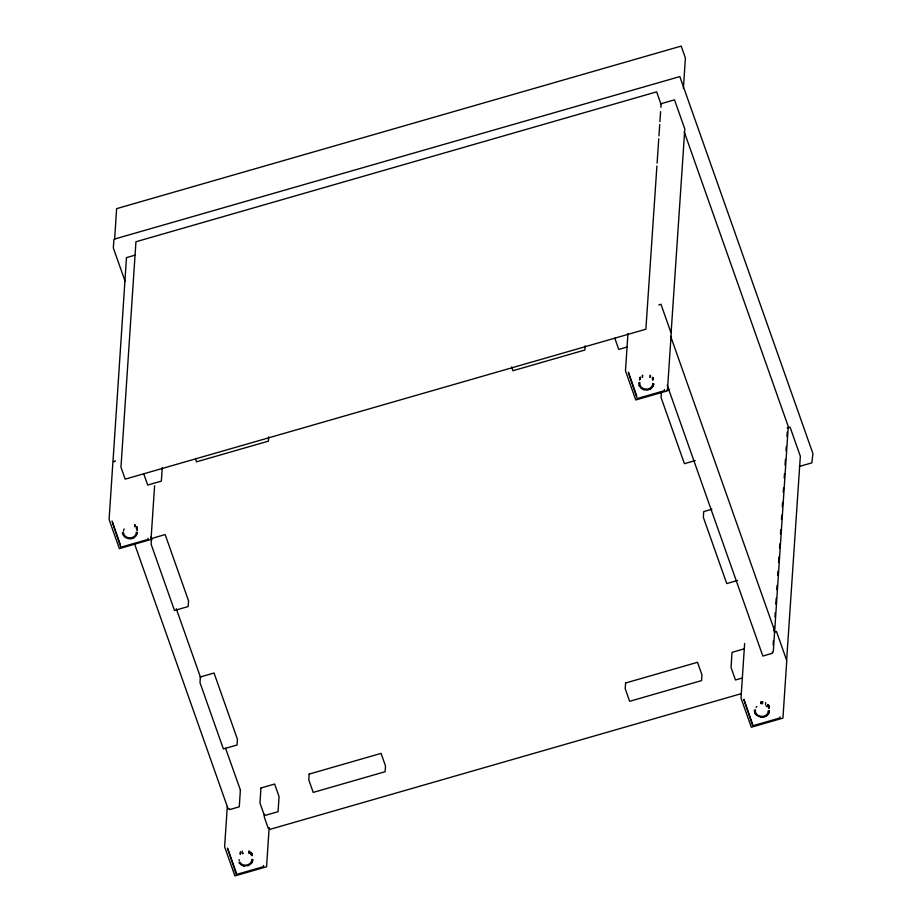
<?xml version="1.0" encoding="UTF-8"?>
<svg xmlns="http://www.w3.org/2000/svg" width="922" height="922" viewBox="0 0 922 922"><rect width="100%" height="100%" fill="white"/><g stroke="black" fill="none" stroke-linecap="round" stroke-linejoin="round"><path stroke-width="1.38" d="M761.895 703.647L762.021 701.688M754.864 712.89L754.346 710.078M122.684 533.642C123.421 537.86 130.117 540.407 133.955 537.768M133.909 537.71L136.41 535.463M134.589 526.531L134.67 524.63M134.889 526.773L135.027 524.814M136.525 526.508L136.398 528.456M136.318 532.086C136.375 539.405 124.389 539.889 123.502 532.778M136.721 526.819L136.594 528.779M136.341 535.486L137.274 533.458M136.767 529.113L136.721 526.981M136.917 529.447L137.055 527.488M137.171 530.138L137.194 527.833L137.274 530.484M137.194 533.492L137.447 532.294M162.26 467.477L161.362 481.111L147.693 485.041L143.728 473.827M227.296 806.531L224.622 846.753L234.914 875.9L266.562 866.784L269.132 828.002M240.388 789.947L239.271 806.808L229.566 809.608L229.209 808.606L228.126 808.917L134.658 544.141M238.994 862.531L239.42 863.223M239.42 863.13L241.091 864.744M240.135 854.175L240.262 852.216M240.481 853.991L240.55 851.974M268.705 436.867L268.429 441.131L196.501 461.83L195.591 459.237M241.103 864.652L242.106 865.216M242.106 852.919L242.232 851.041M242.071 865.285L242.82 865.597M242.82 865.516L243.569 865.827M243.569 865.735L244.342 865.977M244.342 865.885L248.444 865.585L251.51 863.303M248.928 851.052L248.79 853.011M249.274 851.225L249.147 853.184M250.565 852.078L250.438 854.037M250.853 852.331L251.003 854.544M251.257 854.821L251.395 852.873M251.637 853.161L251.51 855.109M251.729 855.409L251.729 853.265M251.452 863.257L252.478 861.724M251.867 859.35C251.913 865.551 242.59 867.337 239.778 862.093M252.398 861.701L252.997 859.477M264.487 814.253L264.303 817.123L268.279 828.371L269.351 828.06L269.823 829.397L741.173 693.69M585.147 345.762L584.859 350.026L512.943 370.725L511.595 366.898M627.951 333.568L625.473 370.817L635.765 399.964L667.413 390.859L671.228 333.361L660.936 304.214L658.827 304.975M638.739 382.688L639.188 385.315M639.107 385.396L639.476 386.041M639.649 380.002L640.029 377.513L639.972 379.345M639.476 385.984L641.332 388.358M639.903 377.697L639.764 379.657M639.88 382.538C638.739 390.663 652.741 391.666 652.718 383.414M640.271 379.103L640.341 377.098M641.332 388.3L642.599 389.199M642.357 375.392L642.219 377.352M642.565 377.167L642.726 375.277M642.611 389.142L644.04 389.787M644.04 389.729L647.394 390.133L650.667 388.9M649.998 377.248L650.125 375.289M650.333 377.432L650.471 375.485M650.621 388.842L652.995 386.479M652.361 379.184L652.488 377.225M652.926 380.083L652.799 377.64L652.58 379.484M652.926 377.836L652.799 379.795M652.914 386.502L653.456 385.488M653.375 385.511L653.663 384.416M661.397 391.769L661.028 397.417L684.412 463.674L695.257 460.551M683.386 88.362L685.403 58.028L681.185 46.1L116.621 208.649L114.651 239.178M744.642 643.452L741.011 698.081L751.303 727.228L782.939 718.111L786.766 660.625L776.474 631.478L774.365 632.227M754.599 712.522L755.591 714.181M755.418 709.802C754.277 717.915 768.28 718.918 768.245 710.678M755.51 714.285L756.305 715.103M756.582 715.299L760.731 717.224M761.238 701.711L761.111 703.67L761.226 701.642M761.63 701.688L761.503 703.498M760.719 717.293L763.854 717.224L766.482 715.875M762.287 703.59L762.413 701.63M762.667 701.654L762.529 703.613M765.502 704.489L765.629 702.61M767.335 715.149L766.47 715.945M767.888 706.436L768.026 704.489M767.6 714.873L768.061 714.308M768.245 704.788L768.118 706.736M768.326 707.047L768.187 704.823M768.579 705.445L768.522 707.37M768.648 705.411L768.694 707.704M772.21 652.211L773.281 651.969L774.687 630.89L670.663 336.265M768.061 714.377L768.637 713.363M768.833 705.745L768.856 708.038M772.555 653.214L762.851 656.061L667.205 385.166M773.12 644.835L773.397 640.64M774.019 631.236L774.307 626.937M774.976 616.91L775.252 612.623M775.828 604.025L776.209 598.297M776.773 589.7L777.062 585.412M777.73 575.386L778.018 571.087M778.583 562.501L778.963 556.761M779.539 548.175L779.828 543.876M780.485 533.85L780.773 529.562M781.441 519.535L781.729 515.237M782.294 506.639L782.582 502.352M783.251 492.325L783.527 488.026M784.196 477.999L784.484 473.701M785.048 465.114L785.429 459.387M786.005 450.789L786.293 446.49M786.962 436.475L787.238 432.176M768.925 712.706L768.764 713.351M768.913 712.775L769.386 710.816M769.351 711.254L769.121 712.084M154.596 485.836L151.024 539.462L119.376 548.636L109.084 519.489L112.91 462.003L115.066 461.38L115.169 460.608M656.913 166.018L645.873 329.223L125.173 479.14L120.966 467.212L135.937 241.76L656.637 91.843L661.074 104.416L660.878 107.332M657.109 163.148L658.746 138.819M658.942 135.96L659.714 124.516M659.91 121.646L660.59 111.631M653.663 384.474L653.767 383.621M251.948 855.72L251.798 853.495M134.808 255.221L126.475 257.618L113.014 461.231M660.728 103.794L674.512 99.83L684.804 128.976L671.135 332.508M626.937 347.064L618.766 349.415L614.813 338.19M148.016 538.206L148.085 539.37L120.759 547.23L112 520.988M664.405 389.533L664.462 390.686L637.137 398.558L628.331 372.188L636.71 395.907M666.906 390.121L669.579 389.349M787.181 427.923L790.05 427.093L800.342 456.24L786.673 659.76M799.282 466.474L811.867 462.844L812.916 453.555L679.837 76.595L114.628 239.029L113.902 239.536L113.337 247.972L125.127 281.348M711.899 509.244L703.728 511.595L703.348 517.311L726.743 583.557L737.588 580.434M773.812 630.256L774.745 629.991L788.264 426.517L684.239 131.881M744.215 648.846L732.033 652.35L731.031 667.401L735.479 679.987L742.314 678.016M768.994 708.373L768.752 705.768M236.516 873.249L227.48 848.113L236.297 874.494L263.623 866.622L263.554 865.47M779.943 716.786L780 717.95L752.675 725.821L743.87 699.441L752.755 724.623M122.361 532.501L122.557 533.584M240.504 790.315L225.51 748.145M768.913 706.102L769.236 706.771M150.943 536.95L151.9 539.658M176.275 608.704L200.65 677.751M112.461 522.301L120.321 544.591M756.109 707.497A6.431 5.901 3.8 0 1 756.824 706.483M765.859 705.687A6.431 5.901 3.8 0 1 766.781 706.529M239.34 860.675A6.431 5.901 3.8 0 1 239.075 859.615M242.382 853.691A6.431 5.901 3.8 0 1 243.466 853.276M123.49 531.21A6.431 5.901 3.8 0 1 124.182 528.905M151.496 538.517L151.116 544.234L174.5 610.479L188.169 606.549L188.549 600.821L165.153 534.576L151.496 538.517M200.374 676.967L199.993 682.683L223.378 748.929L237.046 744.999L237.427 739.271L214.042 673.025L200.374 676.967M260.961 787.976L259.958 803.027L264.407 815.613L278.064 811.683L279.066 796.631L274.629 784.046L260.961 787.976M309.147 774.1L308.766 779.816L313.215 792.413L385.131 771.702L385.511 765.986L381.063 753.389L309.147 774.1M625.589 683.006L625.208 688.722L629.657 701.308L701.573 680.597L701.953 674.881L697.505 662.296L625.589 683.006"/></g></svg>
